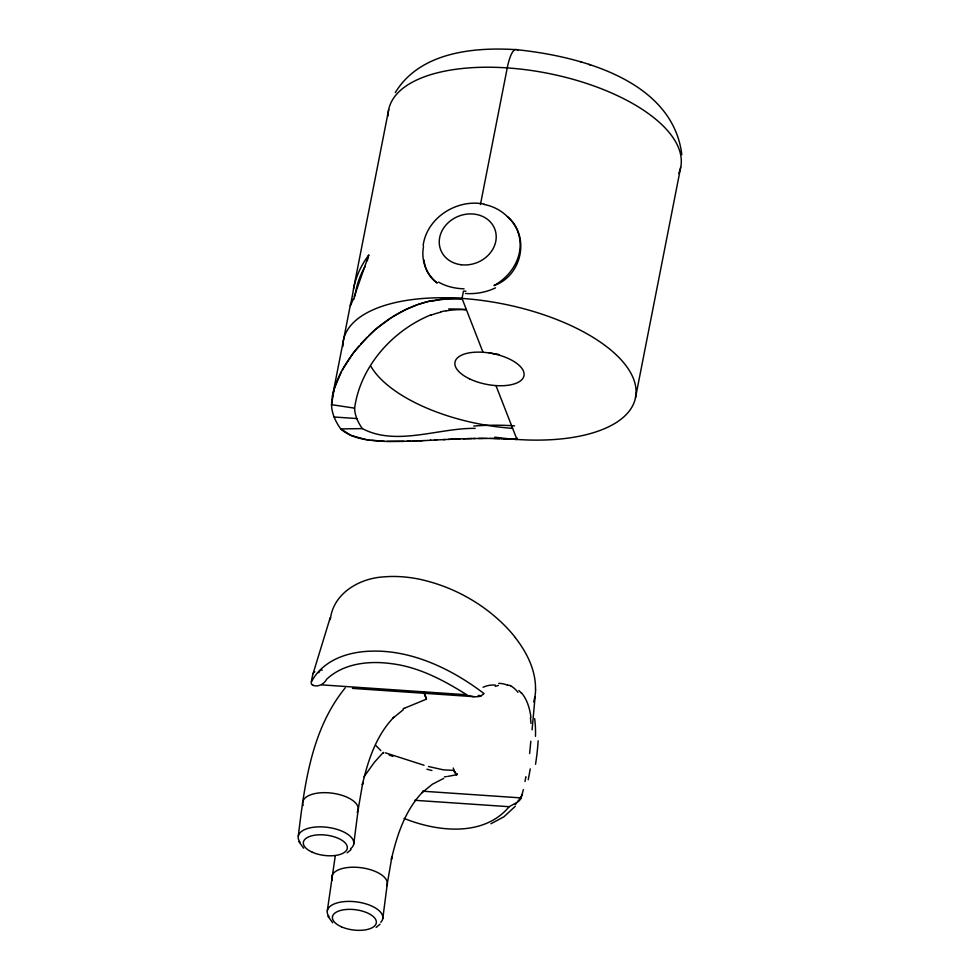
<?xml version="1.0" encoding="UTF-8"?>
<svg xmlns="http://www.w3.org/2000/svg" width="980" height="980" viewBox="0 0 980 980"><rect width="100%" height="100%" fill="white"/><g stroke="black" fill="none" stroke-linecap="round" stroke-linejoin="round"><path stroke-width="1.47" d="M311.175 682.705L311.493 683.942M367.451 259.553L367.451 259.651A3.847 3.43 -14.5 0 0 367.549 260.729M535.607 689.479L535.533 691.292A245.147 109.38 11.1 0 1 534.921 696.67L533.72 701.888M475.141 428.37C438.55 427.88 396.141 446.562 362.38 428.603A125.391 55.946 11.1 0 1 354.613 408.158C360.297 366.508 392.625 330.346 431.09 314.776M367.463 259.394L368.725 255.155L365.577 259.565A162.104 113.717 18.2 0 0 352.812 293.314L350.375 305.919L353.449 298.765M530.841 741.198L529.616 753.547M535.08 696.854L532.079 729.843M353.731 844.16L358.312 808.757L362.833 782.444L362.355 784.796C367.941 760.492 376.198 735.429 393.935 717.139L393.041 718.083L403.331 709.679M382.764 918.726L387.357 883.311L391.877 856.998L391.4 859.35C396.986 835.046 405.242 809.982 422.968 791.693M298.3 836.087C304.535 784.698 311.346 729.414 345.242 687.85M327.332 910.641L335.283 855.81M350.668 303.457L332.428 396.386L331.534 404.666A148.825 66.407 11.1 0 0 340.746 428.934L351.06 435.426L366.055 439.628M525.905 776.65L525.733 777.569M525.684 777.789L524.986 781.489M330.542 617.829C334.266 592.484 360.371 578.065 384.062 576.865A62.12 27.722 11.1 0 1 419.734 579.266C453.654 586.653 485.394 604.452 508.951 630.005A245.147 109.38 11.1 0 1 513.9 635.751L515.431 637.674M353.535 288.818L388.705 109.564M482.993 352.286L462.021 298.435L463.454 291.134L465.904 291.207M480.433 204.575L507.248 67.914A35.157 8.563 -86.1 0 1 517.771 50.299M509.429 438.991L516.95 439.444L517.207 438.072M635.481 397.782L680.708 167.262M523.369 789.635L521.201 797.585M332.428 396.386C336.214 377.471 346.675 360.554 358.974 345.977M522.463 794.168L520.943 796.924M353.817 299.415L354.65 295.764M423.14 245.417C426.937 217.487 457.146 198.621 484.132 204.097M333.996 389.771L331.534 404.666L354.613 408.158M483.998 693.583C452.919 669.806 412.923 650.022 371.849 651.136C352.825 651.553 332.673 656.808 319.174 670.957C316.724 673.542 314.568 676.408 312.755 679.471C311.836 680.99 310.672 683.746 311.615 680.157C312.044 677.952 312.412 675.722 313.098 673.579L330.174 617.78M334.584 387.823L341.322 371.824M368.725 255.155L354.295 296.524M313.098 673.579L314.066 671.864M395.295 92.598C419.599 52.528 472.691 46.991 515.247 49.613M342.4 369.803L353.302 353.021L367.035 337.279M520.797 797.181L517.269 802.253L509.171 806.699L414.712 800.293M364.033 776.76L374.287 762.403L383.315 752.383L383.633 753.106M313.184 685.412A17.775 8.612 -47.9 0 0 313.367 685.473C318.267 687.164 324.221 684.101 326.695 679.189C343.735 663.313 368.786 660.606 390.971 663.607C419.085 666.914 444.491 680.671 467.877 695.482C471 696.376 474.271 696.976 477.542 696.682A17.775 13.365 38.8 0 0 477.848 696.658A13.181 9.898 38.6 0 0 481.266 695.763M509.171 806.699C483.667 837.275 437.055 831.775 404.054 818.386M516.619 803.049L515.247 804.629M360.64 344.066L374.911 329.942M515.296 806.27L503.892 816.818L490.956 823.739M350.999 849.623L347.116 852.857M380.044 924.177L376.161 927.411M483.593 693.963L481.486 695.518M369.215 335.135C384.332 320.668 402.523 309.104 422.625 302.992M422.074 792.636L432.376 784.233L443.683 778.389M517.293 802.216L518.285 801.309A17.775 11.576 -70.1 0 0 518.53 801.077M376.087 328.937L391.228 317.704M392.551 316.859L405.573 309.656L417.064 304.841M314.2 671.778L314.886 671.79M405.365 707.854L426.423 699.157L425.737 696.952M495.292 686.367L498.355 685.424M404.703 708.099L403.184 708.614M418.129 304.462L427.917 301.522M423.372 302.771L432.462 300.468M440.706 311.812L445.912 310.697M428.664 301.338L445.349 298.582L462.021 298.435M447.676 776.417L456.766 774.739L454.022 770.403L443.462 769.864L428.456 766.507M446.39 776.613L444.454 776.87M430.232 440.277L436.713 439.947M423.85 440.608L430.955 440.241M434.459 440.069L445.153 439.53M424.058 440.596L406.945 441.306M443.291 439.616L448.779 439.359M419.146 440.829L422.27 440.682M448.264 439.383L458.309 438.954M449.93 439.31L453.274 439.163M417.59 440.902L412.972 441.098M454.953 439.089L456.631 439.028M457.979 438.966L460 438.893M459.853 438.905L465.5 438.709M410.767 441.184L386.929 441.453M463.369 438.783L471.809 438.55M466.737 438.685L468.428 438.636M469.273 438.611L475.178 438.489M403.981 441.392L384.417 441.368L367.182 439.812M473.083 438.526L485.21 438.415M362.38 428.603L340.746 428.934C348.623 436.076 359.378 438.734 369.644 440.179M478.534 438.452L483.544 438.415M484.561 438.403L486.876 438.415M486.484 438.415L490.343 438.44M490.172 438.428L492.266 438.452M491.813 438.452L501.834 438.685M493.455 438.477L499.923 438.624M501.515 438.673L515.443 439.334M503.095 438.721L507.799 438.918M384.65 441.38L371.677 440.437M334.119 417.002L356.793 418.546M478.166 695.469L481.192 695.678M321.648 684.873L465.427 694.685M352.457 688.389L474.038 696.682M422.576 791.191L521.017 797.904M516.975 49.723C579.891 56.24 672.709 80.323 681.823 154.669M507.64 684.971L510.654 685.682M424.071 765.27L385.348 752.812M580.221 61.581L581.642 62.059M588.76 64.398L590.609 65.011M518.861 690.484L521.238 692.983M507.469 216.69C530.548 236.192 522.083 275.87 493.957 285.596A49.502 42.618 -21.3 0 0 507.469 216.69A48.388 46.403 -57.1 0 0 484.12 204.477M303.665 848.19L298.814 841.624M332.71 922.756L327.859 916.19M375.769 745.413L380.853 750.607M495.966 385.593L516.95 439.444M454.402 771.407L454.022 770.403M530.474 717.789L531.001 723.399M424.058 260.08C424.72 269.218 429.73 277.805 437.227 283.024A49.502 42.618 -21.3 0 1 423.507 246.446M342.877 346.442A148.825 66.407 11.1 0 1 487.17 301.166A148.825 66.407 11.1 0 1 636.032 390.028A148.825 66.407 11.1 0 1 494.827 437.141M432.633 301.019A113.08 102.079 34.8 0 1 462.033 299.072M473.818 426.055A92.537 30.343 -1.1 0 1 514.598 425.871M512.626 428.334A125.391 55.946 11.1 0 1 370.722 366.03M448.693 308.97A125.391 55.946 11.1 0 1 466.345 309.533M445.974 310.93A86.693 80.813 43.5 0 1 466.345 309.815M464.067 288.831A48.253 31.826 -9.4 0 1 438.513 282.069M431.225 315.07A98.747 91.103 37.3 0 1 440.829 312.167M495.525 287.863A48.204 37.926 -8.2 0 1 465.451 293.498M388.105 115.922A148.825 66.407 11.1 0 1 548.114 73.365A148.825 66.407 11.1 0 1 678.711 173.497M355.042 295.801A159.446 112.504 18.4 0 1 365.197 266.291M498.943 354.442A35.157 15.692 11.1 0 1 489.045 352.69M521.36 692.762A139.674 56.019 -63.4 0 1 530.927 717.25M534.639 718.634A135.644 51.781 -65.6 0 1 535.472 736.335M538.13 740.782A122.684 33.394 -72 0 1 535.533 764.278M530.254 768.859A106.134 9.408 -77.3 0 1 528.245 779.761M483.067 687.25A109.993 51.683 86.3 0 1 495.255 685.081M498.698 683.391A127.572 52.05 -78.4 0 1 507.567 685.277M510.605 685.792A136.784 53.79 -69.3 0 1 517.955 692.309M318.806 672.733A138.866 16.158 77 0 1 322.249 670.161M313.294 685.265A13.181 6.37 -44.7 0 1 311.518 684.163M521.213 798.124A13.181 9.016 -71.8 0 1 518.604 801.273M515.321 637.674A276.642 123.431 11.1 0 1 535.496 689.467M330.26 619.605A261.66 116.755 11.1 0 1 330.505 617.817M457.244 773.71A28.016 3.148 79.8 0 1 453.238 768.026M332.171 880.101A28.016 12.887 7.5 0 1 359.574 867.533A28.016 12.887 7.5 0 1 386.855 885.761M303.139 805.536A28.016 12.887 7.5 0 1 331.926 793.139A28.016 12.887 7.5 0 1 357.149 812.395M426.423 699.157A28.016 3.148 79.8 0 1 423.813 692.198M425.737 696.927A203.864 22.92 79.8 0 1 424.377 692.407M431.947 770.537A73.537 18.375 20.7 0 1 426.913 769.202M389.17 755.053A26.191 1.09 22.4 0 1 392.845 756.401M329.096 916.704A28.016 12.887 7.5 0 1 355.36 901.747A28.016 12.887 7.5 0 1 380.767 922.278M300.064 842.151A28.016 12.887 7.5 0 1 327.749 827.365A28.016 12.887 7.5 0 1 350.497 848.803M461.066 264.735A28.984 24.966 -21.3 0 0 495.047 229.761A28.984 24.966 -21.3 0 0 447.064 223.82A28.984 24.966 -21.3 0 0 461.066 264.735M469.53 378.844A35.157 15.692 11.1 0 0 523.969 375.744A35.157 15.692 11.1 0 0 474.945 352.212A35.157 15.692 11.1 0 0 469.53 378.844M341.383 926.786A22.16 10.192 7.5 0 0 376.259 923.197A22.16 10.192 7.5 0 0 345.487 909.55A22.16 10.192 7.5 0 0 341.383 926.786M312.338 852.233A22.16 10.192 7.5 0 0 347.226 848.643A22.16 10.192 7.5 0 0 316.442 834.985A22.16 10.192 7.5 0 0 312.338 852.233"/></g></svg>
